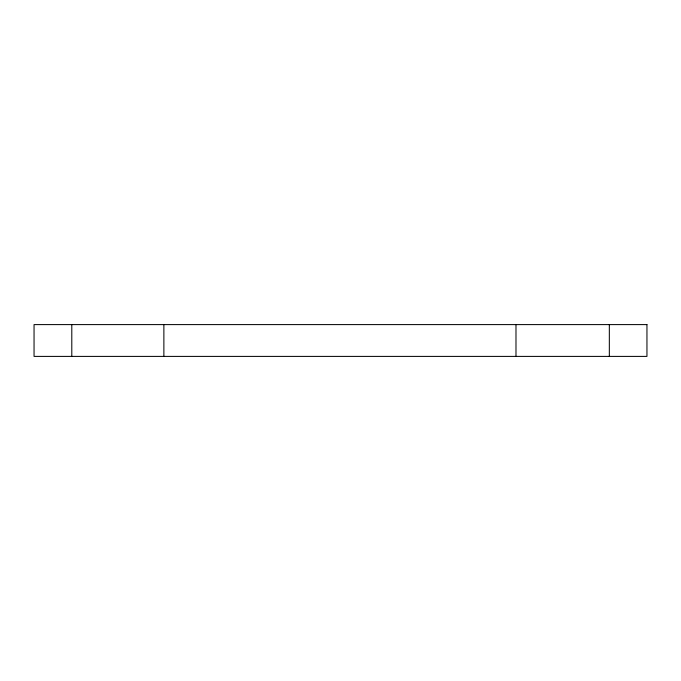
<?xml version="1.0" encoding="UTF-8"?>
<svg xmlns="http://www.w3.org/2000/svg" width="681" height="681" viewBox="0 0 681 681"><rect width="100%" height="100%" fill="white"/><g stroke="black" fill="none" stroke-linecap="round" stroke-linejoin="round"><path stroke-width="1.02" d="M609.333 324.599L609.333 356.401M515.985 324.599L515.985 356.401M163.874 324.599L163.874 356.401M71.794 324.599L71.794 356.401M646.95 324.599L34.05 324.599L34.05 356.401L646.95 356.401L646.95 324.599"/></g></svg>
